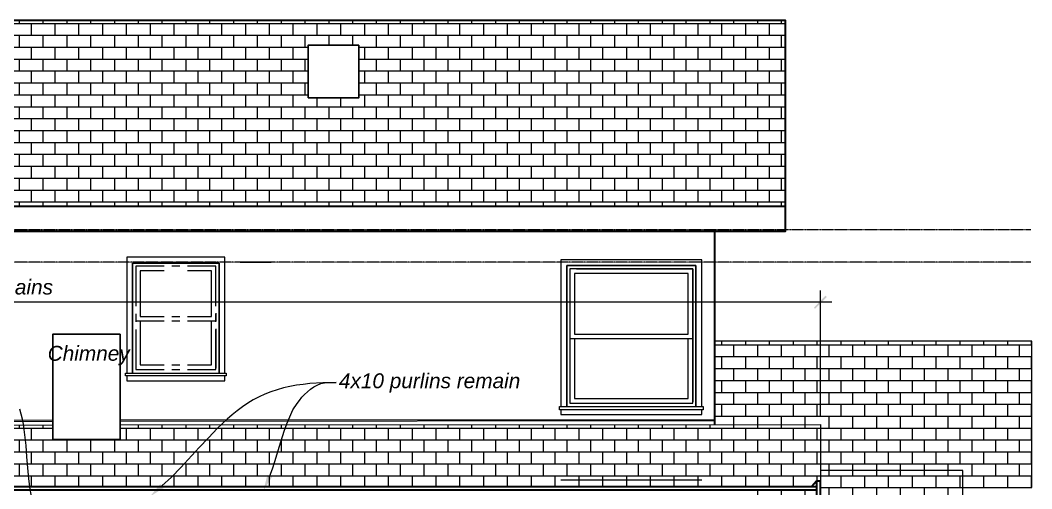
# Model space of a CAD drawing. Header units: inches. Extents: x 1543 to 43489, y -26 to 5775.
# Drawn here: x 4836.3 to 5244.1, y 2721.5 to 2910.4 of the extents above; entities that cross this region are included whole.
import ezdxf

# ---------------------------------------------------------------- set-up
doc = ezdxf.new("R2010")
doc.units = ezdxf.units.IN
doc.header["$LTSCALE"] = 0.5
doc.header["$MEASUREMENT"] = 0
doc.linetypes.add('Grid Line 1_2_', pattern=[0.875, 0.5, -0.125, 0.125, -0.125])
doc.layers.add('A-GENM', color=13, linetype='Continuous', lineweight=9)
doc.layers.add('S-Text', color=3, linetype='Continuous', lineweight=0)
for name, color, linetype in [('PDF_0', 7, 'Continuous'), ('PDF_A-FLOR-LEVL', 7, 'Continuous'), ('PDF_A-Window-exs', 7, 'Continuous'), ('PDF_Demo-section', 7, 'Continuous'), ('PDF_Dim48', 7, 'Continuous'), ('PDF_I-WALL', 7, 'Continuous'), ('PDF_Layer1', 7, 'Continuous'), ('PDF_Layer3', 7, 'Continuous'), ('PDF_Layer30', 7, 'Continuous'), ('PDF_LEADER', 7, 'Continuous')]:
    doc.layers.add(name, color=color, linetype=linetype)
doc.styles.add('PDF Arial Italic', font='ariali.ttf')
pattern_1 = [(0, (-27621.6423, 3619.555), (0, 4.8), []), (90, (-27621.6423, 3619.555), (-4.8, 4.8), [4.8, -4.8])]

msp = doc.modelspace()

# ---------------------------------------------------------------- hatches: boundary and pattern name
h = msp.add_hatch()
h.set_pattern_fill('AR-B816', color=15, scale=0.6)
h.set_pattern_definition(pattern_1)
h.paths.add_polyline_path([(4638.07, 2910.42), (4638.07, 2835.45), (4849.4, 2835.45), (5144.64, 2835.45), (5144.64, 2910.42)])
h.paths.add_polyline_path([(4952.32, 2879.07), (4952.32, 2900.33), (4972.75, 2900.33), (4972.75, 2879.07)], flags=16)
h.paths.add_polyline_path([(4646.41, 2747.04), (4646.41, 2724.86), (4830.06, 2724.86), (4830.06, 2724.36), (4830.06, 2722.44), (4840.15, 2722.44), (4839.73, 2725.53), (4839.31, 2729.95), (4838.98, 2734.37), (4838.65, 2738.87), (4838.15, 2743.21), (4837.61, 2747.2)])
h.paths.add_polyline_path([(4849.4, 2741.37), (4849.4, 2747.21), (4837.61, 2747.2), (4838.15, 2743.21), (4838.65, 2738.87), (4838.98, 2734.37), (4839.31, 2729.95), (4839.73, 2725.53), (4840.15, 2722.44), (4893.17, 2722.44), (4897.28, 2726.19), (4901.03, 2730.11), (4908.37, 2738.12), (4912.12, 2742.04), (4915.87, 2745.88), (4917.29, 2747.23), (4876.51, 2747.21), (4876.51, 2741.37)])
h.paths.add_polyline_path([(4912.12, 2742.04), (4908.37, 2738.12), (4901.03, 2730.11), (4897.28, 2726.19), (4893.17, 2722.44), (5155.4, 2722.44), (5157.23, 2724.53), (5158.82, 2724.53), (5158.82, 2747.38), (4917.29, 2747.23), (4915.87, 2745.88)])
h = msp.add_hatch()
h.set_pattern_fill('AR-B816', color=15, scale=0.6)
h.set_pattern_definition(pattern_1)
h.paths.add_polyline_path([(5244.05, 2780.99), (5116.2, 2780.99), (5116.2, 2766.06), (5116.2, 2747.35), (5158.82, 2747.38), (5158.82, 2728.86), (5216.2, 2728.86), (5216.2, 2722.02), (5244.05, 2722.02)])
h.paths.add_polyline_path([(5216.2, 2728.86), (5158.82, 2728.86), (5158.82, 2724.53), (5158.82, 2717.02), (5157.23, 2717.02), (5157.23, 2720.94), (5128.71, 2720.94), (5128.71, 2715.27), (5216.2, 2715.27)])

# ---------------------------------------------------------------- linework, layer by layer
at = {"color": 2}
msp.add_line((5054.23, 2751.46), (5111.03, 2751.46), dxfattribs=at)
at = {"layer": 'A-GENM', "linetype": 'Grid Line 1_2_'}
for p, q in [((5243.72, 2825.86), (4577.49, 2825.86)), ((5243.72, 2812.85), (4577.49, 2812.85))]:
    msp.add_line(p, q, dxfattribs=at)
at = {"layer": 'PDF_0', "color": 15, "transparency": 33554559}
for points in [[(5156.23, 2794.58), (5156.65, 2794.08), (5160.9, 2799.34)], [(5156.65, 2794.08), (5160.9, 2799.34), (5161.4, 2798.83)]]:
    msp.add_solid(points, dxfattribs=at)
at = {"layer": 'PDF_A-FLOR-LEVL', "lineweight": 20}
msp.add_lwpolyline([(4937.39, 2812.85), (4924.96, 2812.85)], close=True, dxfattribs=at)
at = {"layer": 'PDF_A-Window-exs', "color": 2, "lineweight": 9}
for points in [[(5057.9, 2810.18), (5057.9, 2756.05), (5107.36, 2756.05), (5107.36, 2810.18)], [(5059.74, 2808.34), (5059.74, 2783.82), (5105.53, 2783.82), (5105.53, 2808.34)]]:
    msp.add_lwpolyline(points, close=True, dxfattribs=at)
for points in [[(5060.49, 2810.18), (5107.36, 2810.18), (5107.36, 2756.55)], [(5107.36, 2781.99), (5057.9, 2781.99)], [(5059.74, 2781.99), (5059.74, 2757.89), (5105.53, 2757.89), (5105.53, 2781.99)]]:
    msp.add_lwpolyline(points, dxfattribs=at)
at = {"layer": 'PDF_Demo-section', "color": 2, "lineweight": 9}
for points in [[(4894.36, 2811.26), (4882.85, 2811.26), (4882.85, 2795.08)], [(4900.61, 2811.26), (4897.44, 2811.26)], [(4915.12, 2795.08), (4915.12, 2811.26), (4903.7, 2811.26)], [(4894.36, 2809.43), (4884.68, 2809.43), (4884.68, 2790.91), (4894.36, 2790.91)], [(4903.7, 2790.91), (4913.37, 2790.91), (4913.37, 2809.43), (4903.7, 2809.43)], [(4882.85, 2792), (4882.85, 2788.83)], [(4897.44, 2790.91), (4900.61, 2790.91)], [(4915.12, 2792.25), (4915.12, 2789.08), (4903.7, 2789.08)], [(4915.12, 2788.83), (4915.12, 2792)], [(4894.36, 2789.08), (4882.85, 2789.08)], [(4882.85, 2785.74), (4882.85, 2769.56), (4894.36, 2769.56)], [(4884.68, 2789.08), (4884.68, 2771.4), (4894.36, 2771.4)], [(4900.61, 2789.08), (4897.44, 2789.08)], [(4903.7, 2771.4), (4913.37, 2771.4), (4913.37, 2789.08)], [(4903.7, 2769.56), (4915.12, 2769.56), (4915.12, 2785.74)], [(4915.12, 2785.99), (4915.12, 2770.06)], [(4897.44, 2771.4), (4900.61, 2771.4)], [(4897.44, 2769.56), (4900.61, 2769.56)]]:
    msp.add_lwpolyline(points, dxfattribs=at)
at = {"layer": 'PDF_Dim48', "color": 15, "lineweight": 20}
for points in [[(5158.82, 2750.55), (5158.82, 2801.42)], [(5163.49, 2796.67), (4638.32, 2796.67)]]:
    msp.add_lwpolyline(points, dxfattribs=at)
at = {"layer": 'PDF_I-WALL', "lineweight": 30}
for points in [[(4952.32, 2879.07), (4972.75, 2879.07), (4972.75, 2900.33), (4952.32, 2900.33)], [(4849.4, 2741.37), (4876.51, 2741.37), (4876.51, 2783.82), (4849.4, 2783.82)]]:
    msp.add_lwpolyline(points, close=True, dxfattribs=at)
at = {"layer": 'PDF_Layer1', "color": 2, "lineweight": 20}
for points in [[(4918.79, 2768.14), (4918.79, 2814.93), (4879.26, 2814.93), (4879.26, 2768.14)], [(5111.03, 2754.63), (5111.03, 2813.85), (5054.23, 2813.85), (5054.23, 2754.63)], [(4879.26, 2766.98), (4879.26, 2764.97), (4918.79, 2764.97), (4918.79, 2766.98)], [(5054.23, 2753.38), (5054.23, 2751.46)], [(5111.03, 2751.46), (5111.03, 2753.38)]]:
    msp.add_lwpolyline(points, dxfattribs=at)
for points in [[(4916.46, 2768.14), (4916.46, 2812.51), (4881.6, 2812.51), (4881.6, 2768.14), (4881.6, 2812.51), (4916.46, 2812.51)], [(5108.69, 2754.63), (5108.69, 2811.51), (5056.57, 2811.51), (5056.57, 2754.63), (5056.57, 2811.51), (5108.69, 2811.51)], [(4919.29, 2768.14), (4919.29, 2766.98), (4878.68, 2766.98), (4878.68, 2768.14)], [(5111.53, 2754.63), (5111.53, 2753.38), (5053.73, 2753.38), (5053.73, 2754.63)]]:
    msp.add_lwpolyline(points, close=True, dxfattribs=at)
at = {"layer": 'PDF_Layer1', "lineweight": 20}
msp.add_lwpolyline([(5054.23, 2725.03), (5111.03, 2725.03)], dxfattribs=at)
at = {"layer": 'PDF_Layer3', "lineweight": 35}
for points in [[(4638.07, 2825.27), (4638.07, 2910.42), (5144.64, 2910.42), (5144.64, 2825.27), (4849.4, 2825.27)], [(5157.23, 2717.02), (5158.82, 2717.02), (5158.82, 2724.53), (5157.23, 2724.53)]]:
    msp.add_lwpolyline(points, close=True, dxfattribs=at)
for points in [[(4638.07, 2835.45), (4849.4, 2835.45), (5144.64, 2835.45)], [(5116.2, 2825.27), (5116.2, 2766.06), (5116.2, 2747.38)], [(4830.06, 2722.44), (5157.23, 2722.44), (5157.23, 2720.94), (4830.06, 2720.94), (4830.06, 2724.36)], [(5157.23, 2724.53), (5155.4, 2722.44)]]:
    msp.add_lwpolyline(points, dxfattribs=at)
at = {"layer": 'PDF_Layer30', "lineweight": 13}
for points in [[(5216.2, 2722.02), (5244.05, 2722.02), (5244.05, 2780.99), (5116.2, 2780.99)], [(4673.51, 2749.13), (4849.4, 2749.3)], [(4673.51, 2748.63), (4849.4, 2748.71)], [(4876.51, 2749.3), (5116.2, 2749.46)], [(4876.51, 2748.79), (5116.2, 2748.96)], [(4644.82, 2724.36), (4644.82, 2747.04), (4849.4, 2747.21)], [(4876.51, 2747.21), (5158.82, 2747.38), (5158.82, 2724.53)], [(5216.2, 2715.27), (5216.2, 2728.86), (5158.82, 2728.86)]]:
    msp.add_lwpolyline(points, dxfattribs=at)
at = {"layer": 'PDF_LEADER', "color": 3, "lineweight": 20}
for points in [[(4936.89, 2726.69), (4937.98, 2729.53), (4938.98, 2732.53), (4940.81, 2738.62), (4942.65, 2744.71), (4943.73, 2747.63), (4944.9, 2750.46), (4946.23, 2753.3), (4947.9, 2755.88), (4948.82, 2757.13), (4949.82, 2758.39), (4950.9, 2759.55), (4952.07, 2760.64), (4953.32, 2761.64), (4954.66, 2762.56), (4955.99, 2763.31), (4957.49, 2763.89), (4958.99, 2764.22), (4960.49, 2764.31), (4963.58, 2764.31), (4958.32, 2764.22), (4952.99, 2763.89), (4950.32, 2763.56), (4947.65, 2763.22), (4944.98, 2762.72), (4942.4, 2762.14), (4939.81, 2761.39), (4937.31, 2760.55), (4934.89, 2759.64), (4932.55, 2758.55), (4930.22, 2757.3), (4928.05, 2755.97), (4925.88, 2754.47), (4923.8, 2752.96), (4921.71, 2751.3), (4919.71, 2749.55), (4915.87, 2745.88), (4912.12, 2742.04), (4908.37, 2738.12), (4901.03, 2730.11), (4897.28, 2726.19), (4893.36, 2722.61)], [(4841.15, 2717.1), (4840.73, 2719.19), (4840.31, 2721.27), (4839.73, 2725.53), (4839.31, 2729.95), (4838.98, 2734.37), (4838.65, 2738.87), (4838.15, 2743.21), (4837.56, 2747.54), (4837.14, 2749.55), (4836.64, 2751.63), (4836.14, 2753.55)]]:
    msp.add_lwpolyline(points, dxfattribs=at)
at = {"layer": 'PDF_LEADER', "color": 3, "transparency": 33554559}
for points in [[(4935.89, 2727.03), (4934.39, 2720.94), (4937.81, 2726.28)], [(4892.69, 2723.36), (4888.69, 2718.44), (4894.11, 2721.77)]]:
    msp.add_solid(points, dxfattribs=at)

# ---------------------------------------------------------------- texts
at = {"layer": 'S-Text', "char_height": 6, "width": 294.306, "attachment_point": 1, "style": 'PDF Arial Italic'}
for s, insert in [('\\pxi-3,l4,t4;(E)^IShed roof remains', (4757.01, 2805.83)), ('Chimney', (4847.35, 2779.1)), ('\\pxi-3,l4,t4;4x10 purlins remain', (4958.74, 2768.03))]:
    msp.add_mtext(s, dxfattribs=dict(at, insert=insert))

doc.saveas('drawing.dxf')
